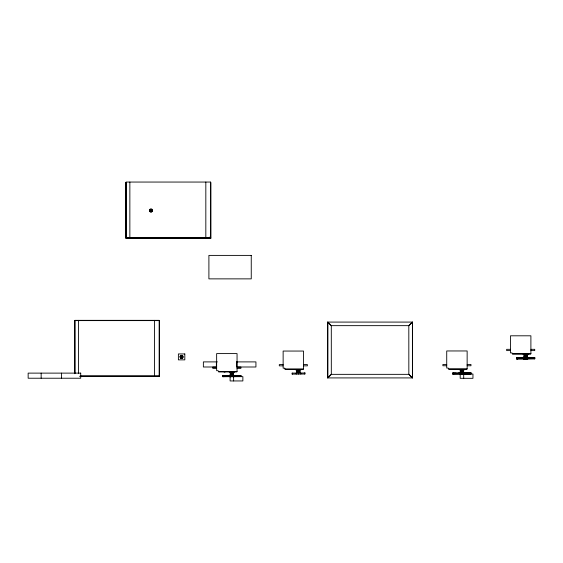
<?xml version="1.0" encoding="UTF-8"?>
<svg xmlns="http://www.w3.org/2000/svg" width="563" height="563" viewBox="0 0 563 563"><rect width="100%" height="100%" fill="white"/><g stroke="black" fill="none" stroke-linecap="round" stroke-linejoin="round"><path stroke-width="0.84" d="M180.019 356.9L180.076 356.492M151.334 210.245L150.785 210.273M237.051 371.453L236.798 371.96L218.683 371.96L218.17 370.686L216.642 370.686L216.642 353.592L237.051 353.592L237.051 371.453L218.479 371.453M303.541 368.913L303.288 369.427L285.174 369.427L284.66 368.153L283.133 368.153L283.133 351.052L303.541 351.052L303.541 368.913L284.969 368.913M467.142 368.821L466.882 369.328L448.767 369.328L448.261 368.054L446.726 368.054L446.726 350.96L467.142 350.96L467.142 368.821L448.563 368.821M530.895 353.663L530.642 354.169L512.52 354.169L512.013 352.895L510.479 352.895L510.479 335.801L530.895 335.801L530.895 353.663L512.316 353.663M412.412 322.085L408.844 325.653L331.276 325.653L327.701 322.085L412.412 322.085L412.412 377.914L327.722 377.921L331.297 374.346L408.865 374.346L412.433 377.921L412.412 322.085L408.815 325.639L408.837 374.36L412.412 377.914M327.743 377.914L331.318 374.36L331.297 325.639L327.722 322.085L327.743 377.914L327.779 322.085M150.877 210.013L151.306 210.105M523.886 358.828L523.372 358.884L534.85 358.751L534.843 357.73L516.475 357.857L516.482 358.877L534.85 358.751M527.447 358.856L527.96 358.8L526.926 358.863L527.658 358.807M229.838 376.675L230.675 376.598L222.638 376.668L222.631 375.648L240.999 375.521L241.006 376.541L229.528 376.675M233.603 376.647L233.631 380.947M233.448 376.654L234.124 376.64L233.448 376.584L233.441 375.563M460.766 373.966C456.783 373.987 467.044 373.923 463.06 373.952M463.694 374.015L463.722 378.315M463.532 372.931L463.539 373.952L471.097 373.909L471.09 372.889L457.881 372.988M526.862 356.773L527.432 356.759L526.349 356.759M459.922 374.029L460.288 374.022M463.898 374.015L463.539 374.001M524.667 356.773L523.871 356.787L524.955 356.773M523.449 358.835L524.406 358.863M230.823 374.564L230.028 374.578L231.111 374.564M528.087 357.786L534.843 357.73M516.482 358.877L524.779 358.863M233.441 375.584L240.999 375.521M452.722 373.016L460.281 372.952L460.288 373.973L452.729 374.036L452.722 373.016L456.283 372.995M222.638 376.668L230.204 376.605L230.197 375.584L222.631 375.648M526.546 356.78L526.912 356.773M526.56 358.87L527.292 358.863L525.075 358.856L527.292 358.814L527.285 357.772M534.259 358.758L534.062 358.758M460.64 371.932L461.203 371.932M223.293 375.641L223.483 375.641M223.3 376.661L223.427 376.661M470.309 373.916L470.443 373.916M524.765 356.766L525.293 356.766M525.729 357.737L525.736 358.758M525.603 358.758L526.264 358.793M526.131 358.877L526.813 358.87M296.715 372.044L300.283 372.009M461.006 371.925L461.54 371.925M230.921 374.564L231.449 374.557M240.211 375.528L240.345 375.528M231.759 376.548L231.815 375.521M463.532 372.952L471.09 372.889M452.729 374.036L460.288 373.973M525.195 356.766L526.116 356.759M526.264 358.877L524.519 358.863L525.209 358.877M461.435 371.925L462.357 371.918M231.351 374.557L232.273 374.55M459.619 373.987L460.133 373.987M463.694 373.959L464.208 373.959M229.528 376.619L230.042 376.619M233.603 376.591L234.124 376.591M516.475 357.857L524.033 357.815M463.539 373.952L471.097 373.909M233.448 376.584L241.006 376.541M526.011 356.759L526.546 356.759M526.131 358.849L526.813 358.842M462.258 371.918L462.786 371.918M232.174 374.557L233.202 374.557L232.505 374.55M523.681 358.835L524.779 358.884M526.56 358.849L527.292 358.842M462.596 371.918L463.68 371.918L462.885 371.918M230.204 376.682L230.675 376.675M210.731 237.959L126.021 237.959L126.021 182.342L126.098 238.17M210.682 238.043L125.971 238.043L125.95 182.208M126.077 238.177L210.787 238.177M74.633 320.607L159.343 320.607M510.479 349.327L506.658 349.327L506.658 350.601L510.479 350.601M530.895 349.327L534.723 349.327L534.723 350.601L530.895 350.601M523.111 354.683L528.214 354.683M217.388 361.896L203.37 361.896L203.37 366.999L216.375 366.999L216.375 361.896M236.657 361.896L255.933 361.896L255.933 366.999L236.784 366.999L236.784 361.896M283.133 364.578L279.304 364.578L279.304 365.851L283.133 365.851M303.541 364.578L307.37 364.578L307.37 365.851L303.541 365.851M446.726 364.479L442.898 364.479L442.898 365.76L446.726 365.76M467.142 364.479L470.964 364.479L470.964 365.76L467.142 365.76M216.642 367.118L212.814 367.118L212.814 368.392L216.642 368.392M237.051 367.118L240.88 367.118L240.88 368.392L237.051 368.392M454.123 369.419L455.024 369.419M459.359 369.842L464.461 369.842M295.758 369.933L300.86 369.933M225.01 372.052L224.032 371.953M229.268 372.474L234.37 372.474M233.258 374.768L230.288 374.768L230.288 372.474M80.22 375.964L159.153 375.964L159.153 320.34L74.956 320.34L74.956 373.353M79.953 376.253L159.42 376.253L159.42 320.629M79.904 376.33L159.371 376.33M523.681 358.884L524.406 358.884M209.556 237.143L210.752 238.332L210.745 182.342L210.766 238.17M304.492 372.988L304.499 374.008M300.804 373.023L300.818 374.043M298.51 373.051L298.517 374.071M296.215 373.072L296.222 374.092M292.528 373.107L292.535 374.128M534.484 357.73L534.491 358.751M526.018 357.73L526.025 358.751M525.3 357.737L525.307 358.758M524.033 357.794L524.04 358.835M516.841 357.85L516.848 358.877M470.724 372.889L470.731 373.909M462.265 372.889L462.272 373.909M461.906 372.889L461.913 373.909M461.547 372.896L461.554 373.916M453.081 373.009L453.088 374.036M240.64 375.521L240.647 376.541M232.181 375.521L232.188 376.541M231.456 375.528L231.463 376.548M222.997 375.641L223.004 376.661M159.42 320.79L159.442 376.619M74.64 320.502L74.661 373.712M527.193 354.683L527.193 356.977L524.132 356.977L524.132 354.683M527.102 354.683L527.102 356.977M526.834 354.683L526.834 356.977M526.426 354.683L526.426 356.977M525.926 354.683L525.926 356.977M525.399 354.683L525.399 356.977M524.899 354.683L524.899 356.977M524.491 354.683L524.491 356.977M524.223 354.683L524.223 356.977M463.44 369.842L463.44 372.136L460.379 372.136L460.379 369.842M463.349 369.842L463.349 372.136M463.082 369.842L463.082 372.136M462.673 369.842L462.673 372.136M462.174 369.842L462.174 372.136M461.646 369.842L461.646 372.136M461.146 369.842L461.146 372.136M460.738 369.842L460.738 372.136M460.471 369.842L460.471 372.136M299.84 369.933L299.84 372.234L296.778 372.234L296.778 369.933M299.748 369.933L299.748 372.234M299.481 369.933L299.481 372.234M299.08 369.933L299.08 372.234M298.58 369.933L298.58 372.234M298.045 369.933L298.045 372.234M297.546 369.933L297.546 372.234M297.137 369.933L297.137 372.234M296.87 369.933L296.87 372.234M291.479 369.412L290.585 369.412M233.258 372.474L233.349 374.768M232.991 372.474L232.991 374.768M232.582 372.474L232.582 374.768M232.083 372.474L232.083 374.768M231.555 372.474L231.555 374.768M231.055 372.474L231.055 374.768M230.647 372.474L230.647 374.768M230.38 372.474L230.38 374.768M205.826 182.053L205.826 237.67M154.515 320.34L154.515 375.964M129.863 182.053L129.863 237.67M126.133 182.342L126.133 238.17M78.56 320.34L78.56 373.353M74.717 320.629L74.717 373.642M61.564 373.121L61.564 378.223M41.155 373.121L41.155 378.223M149.469 210.076L149.413 210.485A1.583 1.583 0 0 0 151.665 211.92A1.583 1.583 0 0 0 152.01 209.274A1.583 1.583 0 0 0 149.469 210.076M181.406 356.548L181.926 356.731L181.406 356.548M233.589 374.55L232.793 374.564L233.589 374.55M230.105 376.668L230.112 380.947L242.871 380.947L242.871 376.661L230.112 376.661M460.175 371.939L460.914 371.946L460.175 371.939M460.189 374.036L460.196 378.315L472.955 378.315L472.955 374.029L460.189 374.036M516.975 357.85L517.446 357.85L517.017 357.85M533.9 357.737L534.364 357.737L533.9 357.737M516.982 358.87L517.453 358.87L517.024 358.87M231.597 375.528L232.062 375.528L231.639 375.528M240.063 376.548L240.535 376.548L240.105 376.548M453.222 373.009L453.694 373.009L453.222 373.009M461.681 372.896L462.153 372.896L461.681 372.896M470.147 372.896L470.612 372.896L470.147 372.896M453.229 374.029L453.701 374.029L453.229 374.029M461.688 373.916L462.16 373.916L461.688 373.916M305.005 372.988L292.014 373.107L292.028 374.128L305.012 374.008L305.005 372.988M210.463 182.053L126.267 182.053L126.267 237.67L210.463 237.67L210.463 182.053M251.253 255.398L208.901 255.398L208.901 278.868L251.253 278.868L251.253 255.398M184.819 353.944L178.387 353.944L178.387 359.863L184.819 359.863L184.819 353.944M80.713 373.121L28.15 373.121L28.15 378.223L80.713 378.223L80.713 373.121M181.279 358.152A0.774 0.767 -3.2 0 0 182.489 357.582A0.774 0.767 -3.2 0 0 181.385 356.822A0.774 0.767 -3.2 0 0 181.279 358.152M180.814 358.272A1.583 1.583 0 0 0 183.186 356.9A1.583 1.583 0 0 0 180.814 355.534A1.583 1.583 0 0 0 180.814 358.272M180.99 357.962A1.225 1.225 0 0 0 182.827 356.9A1.225 1.225 0 0 0 180.99 355.844A1.225 1.225 0 0 0 180.99 357.962M150.666 211.737A0.774 0.767 -3.2 0 0 151.883 211.16A0.774 0.767 -3.2 0 0 150.771 210.407A0.774 0.767 -3.2 0 0 150.666 211.737M150.131 211.35A1.225 1.225 0 0 0 152.179 210.801A1.225 1.225 0 0 0 150.68 209.302A1.225 1.225 0 0 0 150.131 211.35"/></g></svg>
